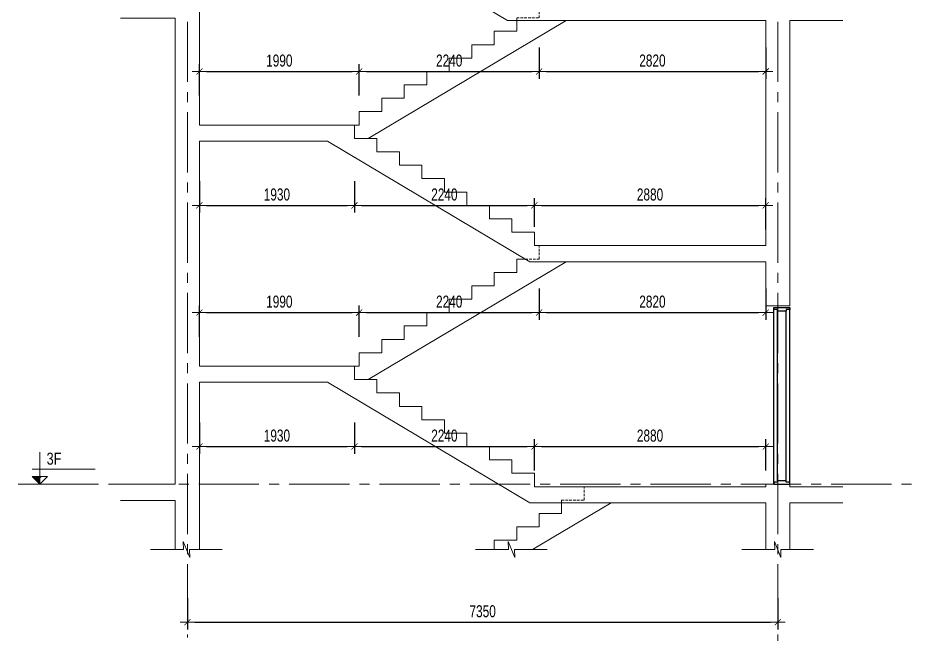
# Model space of a CAD drawing. Header units: millimetres. Extents: x -179076 to 254975, y -18667 to 296191.
# Drawn here: x 127048 to 138264, y 263193 to 270944 of the extents above; entities that cross this region are included whole.
import ezdxf

# ---------------------------------------------------------------- set-up
doc = ezdxf.new("R2010")
doc.units = ezdxf.units.MM
doc.linetypes.add('CENTER2', pattern=[1.125, 0.75, -0.125, 0.125, -0.125])
doc.linetypes.add('HIDDEN2', pattern=[4.762499999999999, 3.175, -1.5875])
doc.layers.get('Defpoints').update_dxf_attribs({"color": 151, "lineweight": 9})
doc.layers.add('A-DOOR', color=4, linetype='Continuous')
doc.layers.add('DOOR', color=4, linetype='Continuous')
for name, color, linetype, lineweight in [('NDC_S_ANNO', 7, 'Continuous', 20), ('NDC_S_AXIS', 5, 'CENTER2', 13), ('NDC_S_CONTINUOUS', 3, 'Continuous', 20), ('NDC_S_DIM', 1, 'Continuous', 15), ('NDC_S_HIDDEN', 8, 'HIDDEN2', 13), ('NDC_S_SLAB', 2, 'Continuous', 20), ('NDC_S_SYMBOL', 1, 'Continuous', 15), ('NDC_S_TEXT SYMBOL', 7, 'Continuous', 20), ('NDC_S_VN TEXT', 7, 'Continuous', 20)]:
    doc.layers.add(name, color=color, linetype=linetype, lineweight=lineweight)
doc.styles.add('NDC_ANNO', font='', dxfattribs={"width": 0.8})
doc.styles.add('NDC_DIM', font='', dxfattribs={"width": 0.75})
doc.styles.get('NDC_ANNO').set_extended_font_data('Dotum')
doc.styles.get('NDC_DIM').set_extended_font_data('Dotum')
doc.dimstyles.new('NDC_dim_60', dxfattribs={"dimscale": 60, "dimtxt": 2.5, "dimasz": 1.5, "dimexe": 1.5, "dimexo": 2.5, "dimgap": 1, "dimtad": 1, "dimdec": 0, "dimzin": 0, "dimdsep": 46, "dimtxsty": 'NDC_DIM', "dimblk": 'DIMMARK', "dimcen": 0.09, "dimdle": 1.2, "dimclrd": 1, "dimclre": 1, "dimclrt": 3, "dimadec": 0, "dimazin": 0, "dimtfac": 1, "dimtdec": 0, "dimtix": 1, "dimtofl": 0, "dimtmove": 0, "dimatfit": 3, "dimfxl": 5, "dimfxlon": 1, "dimtolj": 1, "dimtzin": 0, "dimarcsym": 0})

# ---------------------------------------------------------------- blocks, each defined once
blk = doc.blocks.new('X-SECTION-2$0$X-SEC-DOO2')
at = {"layer": 'A-DOOR'}
for p, q in [((41975.58351206721, 101971.8529757934), (41975.58351206745, 104171.8529757934)), ((42020.58351206721, 102016.8529757934), (42020.58351206745, 104126.8529757934)), ((42130.58351206721, 102016.8529757934), (42130.58351206745, 104126.8529757934)), ((42175.58351206721, 101971.8529757934), (42175.58351206745, 104171.8529757934))]:
    blk.add_line(p, q, dxfattribs=at)
for points in [[(41975.58351206745, 104171.8529757934), (41975.58351206745, 104146.8529757934), (42020.58351206745, 104146.8529757934), (42020.58351206745, 104126.8529757934), (42130.58351206745, 104126.8529757934), (42130.58351206745, 104146.8529757934), (42175.58351206745, 104146.8529757934), (42175.58351206745, 104171.8529757934)], [(41975.58351206721, 101971.8529757934), (41975.58351206721, 101996.8529757934), (42020.58351206721, 101996.8529757934), (42020.58351206721, 102016.8529757934), (42130.58351206721, 102016.8529757934), (42130.58351206721, 101996.8529757934), (42175.58351206721, 101996.8529757934), (42175.58351206721, 101971.8529757934)]]:
    blk.add_lwpolyline(points, close=True, dxfattribs=at)
at = {"layer": 'Defpoints'}
blk.add_line((41975.58351206745, 104191.8529757934), (42175.58351206745, 104191.8529757934), dxfattribs=at)
blk = doc.blocks.new('kata_block_CT')
at = {"layer": 'NDC_S_ANNO'}
blk.add_hatch(color=3, dxfattribs=at).paths.add_polyline_path([(0, 1.596954857557648), (-1.612010908633238, 1.596954857557648), (0, 0)])
at = {"layer": 'NDC_S_ANNO', "ltscale": 50}
h = blk.add_hatch(dxfattribs=at)
h.set_pattern_fill('ANSI31', color=256, scale=1.406250541793835, style=0)
h.set_pattern_definition([(45.00000000000001, (0, 5.456968210637569e-12), (-3.157122508925224, 3.157122508925225), [])])
h.paths.add_polyline_path([(0, 1.596954857557648), (0, 0), (1.612010908924276, 1.596954857557648)])
for p, q in [((-1.592704896858777, 3.140833880479477), (11.46947077315417, 3.140833880479477)), ((11.56125648126181, 5.456968210637569e-12), (-1.63869572513795, 5.456968210637569e-12))]:
    blk.add_line(p, q, dxfattribs=at)
for points in [[(0, 6.69495074864426), (0, 0)], [(0, 0), (-1.612010908924276, 1.596954857557648), (0, 1.596954857557648)], [(0, 0), (1.612010908924276, 1.596954857557648), (0, 1.596954857557648)]]:
    blk.add_lwpolyline(points, dxfattribs=at)
at = {"layer": 'NDC_S_ANNO', "color": 8, "ltscale": 50}
blk.add_lwpolyline([(0, 0), (-1.612010908633238, 1.596954857557648), (0, 1.596954857557648)], dxfattribs=at)
at = {"layer": 'NDC_S_TEXT SYMBOL', "color": 3, "style": 'NDC_ANNO', "width": 0.8}
blk.add_attdef('CT', (1.409564409346785, 4.068271311703938), '', height=2.5, dxfattribs=at)
blk = doc.blocks.new('DIMMARK')
at = {"layer": 'NDC_S_DIM', "color": 1}
blk.add_line((-1.5, 0), (1, 0), dxfattribs=at)
at = {"layer": 'NDC_S_DIM', "color": 2, "const_width": 0.1}
blk.add_lwpolyline([(-0.4242640687119285, -0.4242640687119285), (0.4242640687119285, 0.4242640687119285)], dxfattribs=at)
blk = doc.blocks.new('*D527')
at = {"layer": 'Defpoints', "color": 0, "transparency": 16777216}
for p in [(129157.6077492691, 264247.4480491483), (136507.6077492154, 264247.4480491483), (136507.6077492154, 263426.4366995419)]:
    blk.add_point(p, dxfattribs=at)
at = {"layer": 'NDC_S_DIM', "color": 1, "lineweight": -2, "transparency": 16777216}
for p, q in [((129157.6077492691, 263726.4366995419), (129157.6077492691, 263336.4366995419)), ((136507.6077492154, 263726.4366995419), (136507.6077492154, 263336.4366995419)), ((129247.6077492691, 263426.4366995419), (136417.6077492154, 263426.4366995419))]:
    blk.add_line(p, q, dxfattribs=at)
at = {"layer": 'NDC_S_DIM', "color": 1, "lineweight": -2, "transparency": 16777216, "xscale": 90, "yscale": 90, "zscale": 90, "rotation": 180}
blk.add_blockref('DIMMARK', (129157.6077492691, 263426.4366995419), dxfattribs=at)
at = {"layer": 'NDC_S_DIM', "color": 1, "lineweight": -2, "transparency": 16777216, "xscale": 90, "yscale": 90, "zscale": 90}
blk.add_blockref('DIMMARK', (136507.6077492154, 263426.4366995419), dxfattribs=at)
at = {"layer": 'NDC_S_DIM', "color": 3, "transparency": 16777216, "insert": (132832.6077492422, 263561.5384634497), "char_height": 150, "attachment_point": 5, "style": 'NDC_DIM'}
blk.add_mtext('\\A1;7350', dxfattribs=at)
blk = doc.blocks.new('*D574')
at = {"layer": 'Defpoints', "color": 0, "transparency": 16777216}
for p in [(131236.108999252, 266611.9174975913), (129306.1089992483, 266411.9174975912), (131236.108999252, 265611.9174975917)]:
    blk.add_point(p, dxfattribs=at)
at = {"layer": 'NDC_S_DIM', "color": 1, "lineweight": -2, "transparency": 16777216}
for p, q in [((129306.1089992483, 265911.9174975917), (129306.1089992483, 265521.9174975917)), ((131236.108999252, 265911.9174975917), (131236.108999252, 265521.9174975917)), ((129396.1089992483, 265611.9174975917), (131146.108999252, 265611.9174975917))]:
    blk.add_line(p, q, dxfattribs=at)
at = {"layer": 'NDC_S_DIM', "color": 1, "lineweight": -2, "transparency": 16777216, "xscale": 90, "yscale": 90, "zscale": 90, "rotation": 180}
blk.add_blockref('DIMMARK', (129306.1089992483, 265611.9174975917), dxfattribs=at)
at = {"layer": 'NDC_S_DIM', "color": 1, "lineweight": -2, "transparency": 16777216, "xscale": 90, "yscale": 90, "zscale": 90}
blk.add_blockref('DIMMARK', (131236.108999252, 265611.9174975917), dxfattribs=at)
at = {"layer": 'NDC_S_DIM', "color": 3, "transparency": 16777216, "insert": (130271.1089992501, 265747.0192614995), "char_height": 150, "attachment_point": 5, "style": 'NDC_DIM'}
blk.add_mtext('\\A1;1930', dxfattribs=at)
blk = doc.blocks.new('*D575')
at = {"layer": 'Defpoints', "color": 0, "transparency": 16777216}
for p in [(131236.108999252, 266611.9174975913), (133476.108999252, 265611.9174975917), (133476.108999252, 265111.9174975898)]:
    blk.add_point(p, dxfattribs=at)
at = {"layer": 'NDC_S_DIM', "color": 1, "lineweight": -2, "transparency": 16777216}
for p, q in [((131236.108999252, 265911.9174975917), (131236.108999252, 265521.9174975917)), ((131326.108999252, 265611.9174975917), (133386.108999252, 265611.9174975917)), ((133476.108999252, 265311.9174975917), (133476.108999252, 265701.9174975917))]:
    blk.add_line(p, q, dxfattribs=at)
at = {"layer": 'NDC_S_DIM', "color": 1, "lineweight": -2, "transparency": 16777216, "xscale": 90, "yscale": 90, "zscale": 90, "rotation": 180}
blk.add_blockref('DIMMARK', (131236.108999252, 265611.9174975917), dxfattribs=at)
at = {"layer": 'NDC_S_DIM', "color": 1, "lineweight": -2, "transparency": 16777216, "xscale": 90, "yscale": 90, "zscale": 90}
blk.add_blockref('DIMMARK', (133476.108999252, 265611.9174975917), dxfattribs=at)
at = {"layer": 'NDC_S_DIM', "color": 3, "transparency": 16777216, "insert": (132356.108999252, 265747.0192614995), "char_height": 150, "attachment_point": 5, "style": 'NDC_DIM'}
blk.add_mtext('\\A1;2240', dxfattribs=at)
blk = doc.blocks.new('*D576')
at = {"layer": 'Defpoints', "color": 0, "transparency": 16777216}
for p in [(136356.108999253, 265611.9174975917), (133476.108999252, 265111.9174975898), (136356.108999253, 265111.9174975898)]:
    blk.add_point(p, dxfattribs=at)
at = {"layer": 'NDC_S_DIM', "color": 1, "lineweight": -2, "transparency": 16777216}
for p, q in [((133476.108999252, 265311.9174975917), (133476.108999252, 265701.9174975917)), ((133566.108999252, 265611.9174975917), (136266.108999253, 265611.9174975917)), ((136356.108999253, 265311.9174975917), (136356.108999253, 265701.9174975917))]:
    blk.add_line(p, q, dxfattribs=at)
at = {"layer": 'NDC_S_DIM', "color": 1, "lineweight": -2, "transparency": 16777216, "xscale": 90, "yscale": 90, "zscale": 90, "rotation": 180}
blk.add_blockref('DIMMARK', (133476.108999252, 265611.9174975917), dxfattribs=at)
at = {"layer": 'NDC_S_DIM', "color": 1, "lineweight": -2, "transparency": 16777216, "xscale": 90, "yscale": 90, "zscale": 90}
blk.add_blockref('DIMMARK', (136356.108999253, 265611.9174975917), dxfattribs=at)
at = {"layer": 'NDC_S_DIM', "color": 3, "transparency": 16777216, "insert": (134916.1089992525, 265747.0192614995), "char_height": 150, "attachment_point": 5, "style": 'NDC_DIM'}
blk.add_mtext('\\A1;2880', dxfattribs=at)
blk = doc.blocks.new('*D577')
at = {"layer": 'Defpoints', "color": 0, "transparency": 16777216}
for p in [(131296.108999252, 267278.5841642577), (129306.1089992483, 266611.9174975913), (131296.108999252, 266611.9174975913)]:
    blk.add_point(p, dxfattribs=at)
at = {"layer": 'NDC_S_DIM', "color": 1, "lineweight": -2, "transparency": 16777216}
for p, q in [((129306.1089992483, 266978.5841642577), (129306.1089992483, 267368.5841642577)), ((131296.108999252, 266978.5841642577), (131296.108999252, 267368.5841642577)), ((129396.1089992483, 267278.5841642577), (131206.108999252, 267278.5841642577))]:
    blk.add_line(p, q, dxfattribs=at)
at = {"layer": 'NDC_S_DIM', "color": 1, "lineweight": -2, "transparency": 16777216, "xscale": 90, "yscale": 90, "zscale": 90, "rotation": 180}
blk.add_blockref('DIMMARK', (129306.1089992483, 267278.5841642577), dxfattribs=at)
at = {"layer": 'NDC_S_DIM', "color": 1, "lineweight": -2, "transparency": 16777216, "xscale": 90, "yscale": 90, "zscale": 90}
blk.add_blockref('DIMMARK', (131296.108999252, 267278.5841642577), dxfattribs=at)
at = {"layer": 'NDC_S_DIM', "color": 3, "transparency": 16777216, "insert": (130301.1089992501, 267413.6859281655), "char_height": 150, "attachment_point": 5, "style": 'NDC_DIM'}
blk.add_mtext('\\A1;1990', dxfattribs=at)
blk = doc.blocks.new('*D578')
at = {"layer": 'Defpoints', "color": 0, "transparency": 16777216}
for p in [(133536.1089998222, 267945.2508309241), (133536.1089998222, 267278.5841642577), (131296.108999252, 266611.9174975913)]:
    blk.add_point(p, dxfattribs=at)
at = {"layer": 'NDC_S_DIM', "color": 1, "lineweight": -2, "transparency": 16777216}
for p, q in [((133536.1089998222, 267578.5841642577), (133536.1089998222, 267188.5841642577)), ((131296.108999252, 266978.5841642577), (131296.108999252, 267368.5841642577)), ((131386.108999252, 267278.5841642577), (133446.1089998222, 267278.5841642577))]:
    blk.add_line(p, q, dxfattribs=at)
at = {"layer": 'NDC_S_DIM', "color": 1, "lineweight": -2, "transparency": 16777216, "xscale": 90, "yscale": 90, "zscale": 90, "rotation": 180}
blk.add_blockref('DIMMARK', (131296.108999252, 267278.5841642577), dxfattribs=at)
at = {"layer": 'NDC_S_DIM', "color": 1, "lineweight": -2, "transparency": 16777216, "xscale": 90, "yscale": 90, "zscale": 90}
blk.add_blockref('DIMMARK', (133536.1089998222, 267278.5841642577), dxfattribs=at)
at = {"layer": 'NDC_S_DIM', "color": 3, "transparency": 16777216, "insert": (132416.1089995371, 267413.6859281655), "char_height": 150, "attachment_point": 5, "style": 'NDC_DIM'}
blk.add_mtext('\\A1;2240', dxfattribs=at)
blk = doc.blocks.new('*D579')
at = {"layer": 'Defpoints', "color": 0, "transparency": 16777216}
for p in [(133536.1089998222, 267945.2508309241), (136356.108999253, 267911.9174975887), (136356.108999253, 267278.5841642577)]:
    blk.add_point(p, dxfattribs=at)
at = {"layer": 'NDC_S_DIM', "color": 1, "lineweight": -2, "transparency": 16777216}
for p, q in [((133536.1089998222, 267578.5841642577), (133536.1089998222, 267188.5841642577)), ((136356.108999253, 267578.5841642577), (136356.108999253, 267188.5841642577)), ((133626.1089998222, 267278.5841642577), (136266.108999253, 267278.5841642577))]:
    blk.add_line(p, q, dxfattribs=at)
at = {"layer": 'NDC_S_DIM', "color": 1, "lineweight": -2, "transparency": 16777216, "xscale": 90, "yscale": 90, "zscale": 90, "rotation": 180}
blk.add_blockref('DIMMARK', (133536.1089998222, 267278.5841642577), dxfattribs=at)
at = {"layer": 'NDC_S_DIM', "color": 1, "lineweight": -2, "transparency": 16777216, "xscale": 90, "yscale": 90, "zscale": 90}
blk.add_blockref('DIMMARK', (136356.108999253, 267278.5841642577), dxfattribs=at)
at = {"layer": 'NDC_S_DIM', "color": 3, "transparency": 16777216, "insert": (134946.1089995376, 267413.6859281655), "char_height": 150, "attachment_point": 5, "style": 'NDC_DIM'}
blk.add_mtext('\\A1;2820', dxfattribs=at)
blk = doc.blocks.new('*D580')
at = {"layer": 'Defpoints', "color": 0, "transparency": 16777216}
for p in [(129306.1089992483, 269611.9174975901), (131236.108999252, 269611.9174975901), (131236.108999252, 268611.9174975905)]:
    blk.add_point(p, dxfattribs=at)
at = {"layer": 'NDC_S_DIM', "color": 1, "lineweight": -2, "transparency": 16777216}
for p, q in [((129306.1089992483, 268911.9174975905), (129306.1089992483, 268521.9174975905)), ((131236.108999252, 268911.9174975905), (131236.108999252, 268521.9174975905)), ((129396.1089992483, 268611.9174975905), (131146.108999252, 268611.9174975905))]:
    blk.add_line(p, q, dxfattribs=at)
at = {"layer": 'NDC_S_DIM', "color": 1, "lineweight": -2, "transparency": 16777216, "xscale": 90, "yscale": 90, "zscale": 90, "rotation": 180}
blk.add_blockref('DIMMARK', (129306.1089992483, 268611.9174975905), dxfattribs=at)
at = {"layer": 'NDC_S_DIM', "color": 1, "lineweight": -2, "transparency": 16777216, "xscale": 90, "yscale": 90, "zscale": 90}
blk.add_blockref('DIMMARK', (131236.108999252, 268611.9174975905), dxfattribs=at)
at = {"layer": 'NDC_S_DIM', "color": 3, "transparency": 16777216, "insert": (130271.1089992501, 268747.0192614983), "char_height": 150, "attachment_point": 5, "style": 'NDC_DIM'}
blk.add_mtext('\\A1;1930', dxfattribs=at)
blk = doc.blocks.new('*D581')
at = {"layer": 'Defpoints', "color": 0, "transparency": 16777216}
for p in [(131236.108999252, 269611.9174975901), (133476.108999252, 268611.9174975905), (133476.108999252, 268195.250830923)]:
    blk.add_point(p, dxfattribs=at)
at = {"layer": 'NDC_S_DIM', "color": 1, "lineweight": -2, "transparency": 16777216}
for p, q in [((131236.108999252, 268911.9174975905), (131236.108999252, 268521.9174975905)), ((133476.108999252, 268345.250830923), (133476.108999252, 268701.9174975905)), ((131326.108999252, 268611.9174975905), (133386.108999252, 268611.9174975905))]:
    blk.add_line(p, q, dxfattribs=at)
at = {"layer": 'NDC_S_DIM', "color": 1, "lineweight": -2, "transparency": 16777216, "xscale": 90, "yscale": 90, "zscale": 90, "rotation": 180}
blk.add_blockref('DIMMARK', (131236.108999252, 268611.9174975905), dxfattribs=at)
at = {"layer": 'NDC_S_DIM', "color": 1, "lineweight": -2, "transparency": 16777216, "xscale": 90, "yscale": 90, "zscale": 90}
blk.add_blockref('DIMMARK', (133476.108999252, 268611.9174975905), dxfattribs=at)
at = {"layer": 'NDC_S_DIM', "color": 3, "transparency": 16777216, "insert": (132356.108999252, 268747.0192614983), "char_height": 150, "attachment_point": 5, "style": 'NDC_DIM'}
blk.add_mtext('\\A1;2240', dxfattribs=at)
blk = doc.blocks.new('*D582')
at = {"layer": 'Defpoints', "color": 0, "transparency": 16777216}
for p in [(136356.108999253, 268611.9174975905), (133476.108999252, 268195.250830923), (136356.108999253, 268111.9174975887)]:
    blk.add_point(p, dxfattribs=at)
at = {"layer": 'NDC_S_DIM', "color": 1, "lineweight": -2, "transparency": 16777216}
for p, q in [((133476.108999252, 268345.250830923), (133476.108999252, 268701.9174975905)), ((136356.108999253, 268311.9174975905), (136356.108999253, 268701.9174975905)), ((133566.108999252, 268611.9174975905), (136266.108999253, 268611.9174975905))]:
    blk.add_line(p, q, dxfattribs=at)
at = {"layer": 'NDC_S_DIM', "color": 1, "lineweight": -2, "transparency": 16777216, "xscale": 90, "yscale": 90, "zscale": 90, "rotation": 180}
blk.add_blockref('DIMMARK', (133476.108999252, 268611.9174975905), dxfattribs=at)
at = {"layer": 'NDC_S_DIM', "color": 1, "lineweight": -2, "transparency": 16777216, "xscale": 90, "yscale": 90, "zscale": 90}
blk.add_blockref('DIMMARK', (136356.108999253, 268611.9174975905), dxfattribs=at)
at = {"layer": 'NDC_S_DIM', "color": 3, "transparency": 16777216, "insert": (134916.1089992525, 268747.0192614983), "char_height": 150, "attachment_point": 5, "style": 'NDC_DIM'}
blk.add_mtext('\\A1;2880', dxfattribs=at)
blk = doc.blocks.new('*D583')
at = {"layer": 'Defpoints', "color": 0, "transparency": 16777216}
for p in [(131296.108999252, 270278.5841642565), (129306.1089992483, 269611.9174975901), (131296.108999252, 269611.9174975901)]:
    blk.add_point(p, dxfattribs=at)
at = {"layer": 'NDC_S_DIM', "color": 1, "lineweight": -2, "transparency": 16777216}
for p, q in [((129306.1089992483, 269978.5841642565), (129306.1089992483, 270368.5841642565)), ((131296.108999252, 269978.5841642565), (131296.108999252, 270368.5841642565)), ((129396.1089992483, 270278.5841642565), (131206.108999252, 270278.5841642565))]:
    blk.add_line(p, q, dxfattribs=at)
at = {"layer": 'NDC_S_DIM', "color": 1, "lineweight": -2, "transparency": 16777216, "xscale": 90, "yscale": 90, "zscale": 90, "rotation": 180}
blk.add_blockref('DIMMARK', (129306.1089992483, 270278.5841642565), dxfattribs=at)
at = {"layer": 'NDC_S_DIM', "color": 1, "lineweight": -2, "transparency": 16777216, "xscale": 90, "yscale": 90, "zscale": 90}
blk.add_blockref('DIMMARK', (131296.108999252, 270278.5841642565), dxfattribs=at)
at = {"layer": 'NDC_S_DIM', "color": 3, "transparency": 16777216, "insert": (130301.1089992501, 270413.6859281643), "char_height": 150, "attachment_point": 5, "style": 'NDC_DIM'}
blk.add_mtext('\\A1;1990', dxfattribs=at)
blk = doc.blocks.new('*D584')
at = {"layer": 'Defpoints', "color": 0, "transparency": 16777216}
for p in [(133536.108999252, 270945.2508309229), (133536.108999252, 270278.5841642565), (131296.108999252, 269611.9174975901)]:
    blk.add_point(p, dxfattribs=at)
at = {"layer": 'NDC_S_DIM', "color": 1, "lineweight": -2, "transparency": 16777216}
for p, q in [((133536.108999252, 270578.5841642565), (133536.108999252, 270188.5841642565)), ((131296.108999252, 269978.5841642565), (131296.108999252, 270368.5841642565)), ((131386.108999252, 270278.5841642565), (133446.108999252, 270278.5841642565))]:
    blk.add_line(p, q, dxfattribs=at)
at = {"layer": 'NDC_S_DIM', "color": 1, "lineweight": -2, "transparency": 16777216, "xscale": 90, "yscale": 90, "zscale": 90, "rotation": 180}
blk.add_blockref('DIMMARK', (131296.108999252, 270278.5841642565), dxfattribs=at)
at = {"layer": 'NDC_S_DIM', "color": 1, "lineweight": -2, "transparency": 16777216, "xscale": 90, "yscale": 90, "zscale": 90}
blk.add_blockref('DIMMARK', (133536.108999252, 270278.5841642565), dxfattribs=at)
at = {"layer": 'NDC_S_DIM', "color": 3, "transparency": 16777216, "insert": (132416.108999252, 270413.6859281643), "char_height": 150, "attachment_point": 5, "style": 'NDC_DIM'}
blk.add_mtext('\\A1;2240', dxfattribs=at)
blk = doc.blocks.new('*D585')
at = {"layer": 'Defpoints', "color": 0, "transparency": 16777216}
for p in [(133536.108999252, 270945.2508309229), (136356.108999253, 270911.9174975898), (136356.108999253, 270278.5841642565)]:
    blk.add_point(p, dxfattribs=at)
at = {"layer": 'NDC_S_DIM', "color": 1, "lineweight": -2, "transparency": 16777216}
for p, q in [((133536.108999252, 270578.5841642565), (133536.108999252, 270188.5841642565)), ((136356.108999253, 270578.5841642565), (136356.108999253, 270188.5841642565)), ((133626.108999252, 270278.5841642565), (136266.108999253, 270278.5841642565))]:
    blk.add_line(p, q, dxfattribs=at)
at = {"layer": 'NDC_S_DIM', "color": 1, "lineweight": -2, "transparency": 16777216, "xscale": 90, "yscale": 90, "zscale": 90, "rotation": 180}
blk.add_blockref('DIMMARK', (133536.108999252, 270278.5841642565), dxfattribs=at)
at = {"layer": 'NDC_S_DIM', "color": 1, "lineweight": -2, "transparency": 16777216, "xscale": 90, "yscale": 90, "zscale": 90}
blk.add_blockref('DIMMARK', (136356.108999253, 270278.5841642565), dxfattribs=at)
at = {"layer": 'NDC_S_DIM', "color": 3, "transparency": 16777216, "insert": (134946.1089992525, 270413.6859281643), "char_height": 150, "attachment_point": 5, "style": 'NDC_DIM'}
blk.add_mtext('\\A1;2820', dxfattribs=at)

msp = doc.modelspace()

# ---------------------------------------------------------------- linework, layer by layer
at = {"layer": 'NDC_S_AXIS', "ltscale": 1000}
for p, q in [((129156.1089992483, 295647.8149196772), (129156.1089992483, 263235.6080681033)), ((136506.108999253, 295647.8149196772), (136507.6077492154, 263192.5378504504))]:
    msp.add_line(p, q, dxfattribs=at)
msp.add_lwpolyline([(127048.1471500572, 265141.9174967245), (138264.4265629904, 265141.9174967245)], dxfattribs=at)
at = {"layer": 'NDC_S_CONTINUOUS'}
for p, q in [((133871.1281803638, 270911.9174975875), (131407.1281803672, 269445.2508309235)), ((133871.1281803637, 267911.9174975887), (131407.1281803672, 266445.2508309247)), ((134431.1281803638, 264911.9174975875), (133452.3616058109, 264329.3183460682))]:
    msp.add_line(p, q, dxfattribs=at)
for points in [[(133256.108999252, 270911.9174975898), (133256.108999252, 270778.5841642563), (132976.108999252, 270778.5841642563), (132976.108999252, 270611.9174975897), (132696.108999252, 270611.9174975897), (132696.108999252, 270445.2508309231), (132416.108999252, 270445.2508309231), (132416.108999252, 270278.5841642565), (132136.108999252, 270278.5841642565), (132136.108999252, 270111.91749759), (131856.108999252, 270111.91749759), (131856.108999252, 269945.2508309233), (131576.108999252, 269945.2508309233), (131576.108999252, 269778.5841642567), (131296.108999252, 269778.5841642567), (131296.108999252, 269611.9174975901), (131236.108999252, 269611.9174975901)], [(133365.0898181332, 267945.2508309241), (133256.108999252, 267945.2508309241), (133256.108999252, 267778.5841642575), (132976.108999252, 267778.5841642575), (132976.108999252, 267611.9174975909), (132696.108999252, 267611.9174975909), (132696.108999252, 267445.2508309243), (132416.108999252, 267445.2508309243), (132416.108999252, 267278.5841642577), (132136.108999252, 267278.5841642577), (132136.108999252, 267111.9174975911), (131856.108999252, 267111.9174975911), (131856.108999252, 266945.2508309245), (131576.108999252, 266945.2508309245), (131576.108999252, 266778.5841642579), (131296.108999252, 266778.5841642579), (131296.108999252, 266611.9174975913), (131236.108999252, 266611.9174975913)], [(133816.108999252, 264911.9174975898), (133816.108999252, 264778.5841642563), (133536.108999252, 264778.5841642563), (133536.108999252, 264611.9174975897), (133256.108999252, 264611.9174975897), (133256.108999252, 264445.2508309231), (132976.108999252, 264445.2508309231), (132976.108999252, 264329.3183460682)]]:
    msp.add_lwpolyline(points, dxfattribs=at)
at = {"layer": 'NDC_S_HIDDEN', "ltscale": 10}
for points in [[(133256.108999252, 270911.9174975898), (133256.108999252, 270945.2508309229), (133536.108999252, 270945.2508309229), (133536.108999252, 271111.9174975898)], [(133365.0898181332, 267945.2508309241), (133536.1089998222, 267945.2508309241), (133536.1089998222, 268111.9174975887)], [(133816.108999252, 264911.9174975898), (133816.108999252, 264945.2508309229), (134096.108999252, 264945.2508309229), (134096.108999252, 265111.9174975898)]]:
    msp.add_lwpolyline(points, dxfattribs=at)
at = {"layer": 'NDC_S_SLAB'}
for p, q in [((129306.1089992483, 272261.9174975919), (129306.1089992483, 269611.9174975902)), ((133140.500334795, 270911.9174975898), (130900.5003347955, 272261.9174975919)), ((128323.8883318202, 270941.9174967245), (129006.1089992483, 270941.9174967245)), ((129006.1089992483, 270941.9174967245), (129006.1089992483, 265141.9174967245)), ((136356.108999253, 270911.9174975898), (133140.500334795, 270911.9174975898)), ((136356.108999253, 270911.9174975898), (136356.108999253, 268111.9174975887)), ((129306.1089992483, 269411.9174975901), (129306.1089992483, 266611.9174975913)), ((130901.0898181371, 269411.9174975901), (129306.1089992483, 269411.9174975901)), ((133421.0898181367, 267911.9174975887), (130901.0898181371, 269411.9174975901)), ((136356.108999253, 267911.9174975887), (133421.0898181367, 267911.9174975887)), ((130901.0898181371, 266411.9174975913), (129306.1089992483, 266411.9174975912)), ((133421.0898181367, 264911.9174975898), (130901.0898181371, 266411.9174975913)), ((136656.108999253, 265141.9174975919), (136356.108999253, 265141.9174975919)), ((136356.108999253, 265141.9174975919), (136356.108999253, 265111.9174975898)), ((136656.108999253, 265111.9174975898), (136656.108999253, 265141.9174975919)), ((128323.8883318202, 264941.9174967245), (129006.1089992483, 264941.9174967245)), ((129006.1089992483, 264941.9174967245), (129006.1089992483, 264329.3183460682)), ((136356.108999253, 264911.9174975898), (133421.0898181367, 264911.9174975898)), ((136356.108999253, 264911.9174975898), (136356.108999253, 264329.3183460682)), ((137318.1165574235, 264911.9174975898), (136656.108999253, 264911.9174975898))]:
    msp.add_line(p, q, dxfattribs=at)
for points in [[(136356.108999253, 267911.9174975887), (136356.108999253, 267361.9174975919), (136656.108999253, 267361.9174975919), (136656.108999253, 270911.9174975898)], [(137315.2924084219, 270911.9174975898), (136656.108999253, 270911.9174975898)], [(129306.1089992483, 269611.9174975901), (131236.108999252, 269611.9174975901), (131236.108999252, 269445.2508309235), (131516.108999252, 269445.2508309235), (131516.108999252, 269278.5841642569), (131796.108999252, 269278.5841642569), (131796.108999252, 269111.9174975903), (132076.108999252, 269111.9174975903), (132076.108999252, 268945.2508309237), (132356.108999252, 268945.2508309237), (132356.108999252, 268778.5841642571), (132636.108999252, 268778.5841642571), (132636.108999252, 268611.9174975905), (132916.108999252, 268611.9174975905), (132916.108999252, 268445.2508309239), (133196.108999252, 268445.2508309239), (133196.108999252, 268278.5841642573), (133476.108999252, 268278.5841642573), (133476.108999252, 268111.9174975887), (136356.108999253, 268111.9174975887)], [(129306.1089992483, 266611.9174975913), (131236.108999252, 266611.9174975913), (131236.108999252, 266445.2508309247), (131516.108999252, 266445.2508309247), (131516.108999252, 266278.5841642581), (131796.108999252, 266278.5841642581), (131796.108999252, 266111.9174975915), (132076.108999252, 266111.9174975915), (132076.108999252, 265945.2508309249), (132356.108999252, 265945.2508309249), (132356.108999252, 265778.5841642583), (132636.108999252, 265778.5841642583), (132636.108999252, 265611.9174975917), (132916.108999252, 265611.9174975917), (132916.108999252, 265445.2508309251), (133196.108999252, 265445.2508309251), (133196.108999252, 265278.5841642585), (133476.108999252, 265278.5841642585), (133476.108999252, 265111.9174975898), (136356.108999253, 265111.9174975898)], [(129306.1089992483, 266411.9174975913), (129306.1089992483, 264329.3183460682)], [(128323.8883318202, 265141.9174967245), (129006.1089992483, 265141.9174967245)], [(136656.108999253, 265111.9174975898), (137318.1165574969, 265111.9174975898)], [(136656.108999253, 264329.3183460682), (136656.108999253, 264911.9174975898)]]:
    msp.add_lwpolyline(points, dxfattribs=at)
at = {"layer": 'NDC_S_SYMBOL'}
for points in [[(128698.7356443989, 264329.3183460682), (129108.3522058895, 264329.3183460682), (129106.1782929918, 264429.3183460682), (129186.1782934388, 264229.3183458819), (129184.0043801686, 264329.3183460682), (129590.2898999301, 264329.3183460682)], [(132743.9321550383, 264329.3183460682), (133153.5487165289, 264329.3183460682), (133151.3748036312, 264429.3183460682), (133231.3748040782, 264229.3183458819), (133229.200890808, 264329.3183460682), (133635.4864105695, 264329.3183460682)], [(136058.6663504365, 264329.3183460682), (136468.2829119271, 264329.3183460682), (136466.1089990294, 264429.3183460682), (136546.1089994764, 264229.3183458819), (136543.9350862062, 264329.3183460682), (136950.2206059677, 264329.3183460682)]]:
    msp.add_lwpolyline(points, dxfattribs=at)

# ---------------------------------------------------------------- block references
at = {"layer": 'DOOR', "xscale": -1}
msp.add_blockref('X-SECTION-2$0$X-SEC-DOO2', (178631.6925113202, 163170.0645217985), dxfattribs=at)
at = {"layer": 'NDC_S_VN TEXT', "xscale": 60, "yscale": 60, "zscale": 60}
msp.add_blockref('kata_block_CT', (127319.802741988, 265141.9174967242), dxfattribs=at).add_auto_attribs({'CT': '3F'})

# ---------------------------------------------------------------- dimensions: what is measured, and where the dimension line sits
at = {"layer": 'NDC_S_DIM'}
for base, p1, p2, picture, middle in [((133536.108999252, 270278.5841642565), (131296.108999252, 269611.9174975901), (133536.108999252, 270945.2508309229), '*D584', (132416.108999252, 270413.6859281643)), ((136356.108999253, 270278.5841642565), (133536.108999252, 270945.2508309229), (136356.108999253, 270911.9174975898), '*D585', (134946.1089992525, 270413.6859281643)), ((133476.108999252, 268611.9174975905), (131236.108999252, 269611.9174975901), (133476.108999252, 268195.250830923), '*D581', (132356.108999252, 268747.0192614983)), ((136356.108999253, 268611.9174975905), (133476.108999252, 268195.250830923), (136356.108999253, 268111.9174975887), '*D582', (134916.1089992525, 268747.0192614983)), ((133536.1089998222, 267278.5841642577), (131296.108999252, 266611.9174975913), (133536.1089998222, 267945.2508309241), '*D578', (132416.1089995371, 267413.6859281655)), ((136356.108999253, 267278.5841642577), (133536.1089998222, 267945.2508309241), (136356.108999253, 267911.9174975887), '*D579', (134946.1089995376, 267413.6859281655)), ((133476.108999252, 265611.9174975917), (131236.108999252, 266611.9174975913), (133476.108999252, 265111.9174975898), '*D575', (132356.108999252, 265747.0192614995)), ((136356.108999253, 265611.9174975917), (133476.108999252, 265111.9174975898), (136356.108999253, 265111.9174975898), '*D576', (134916.1089992525, 265747.0192614995))]:
    dim = msp.add_linear_dim(base=base, p1=p1, p2=p2, dimstyle='NDC_dim_60', override={"dimtmove": 1}, dxfattribs=at)
    dim.commit()
    dim.dimension.update_dxf_attribs({"geometry": picture, "text_midpoint": middle})
for base, p1, p2, picture, middle in [((131296.108999252, 270278.5841642565), (129306.1089992483, 269611.9174975901), (131296.108999252, 269611.9174975901), '*D583', (130301.1089992501, 270413.6859281643)), ((131236.108999252, 268611.9174975905), (129306.1089992483, 269611.9174975901), (131236.108999252, 269611.9174975901), '*D580', (130271.1089992501, 268747.0192614983)), ((131296.108999252, 267278.5841642577), (129306.1089992483, 266611.9174975913), (131296.108999252, 266611.9174975913), '*D577', (130301.1089992501, 267413.6859281655)), ((131236.108999252, 265611.9174975917), (129306.1089992483, 266411.9174975912), (131236.108999252, 266611.9174975913), '*D574', (130271.1089992501, 265747.0192614995)), ((136507.6077492154, 263426.4366995419), (129157.6077492691, 264247.4480491483), (136507.6077492154, 264247.4480491483), '*D527', (132832.6077492422, 263561.5384634497))]:
    dim = msp.add_linear_dim(base=base, p1=p1, p2=p2, dimstyle='NDC_dim_60', dxfattribs=at)
    dim.commit()
    dim.dimension.update_dxf_attribs({"geometry": picture, "text_midpoint": middle})

doc.saveas('drawing.dxf')
